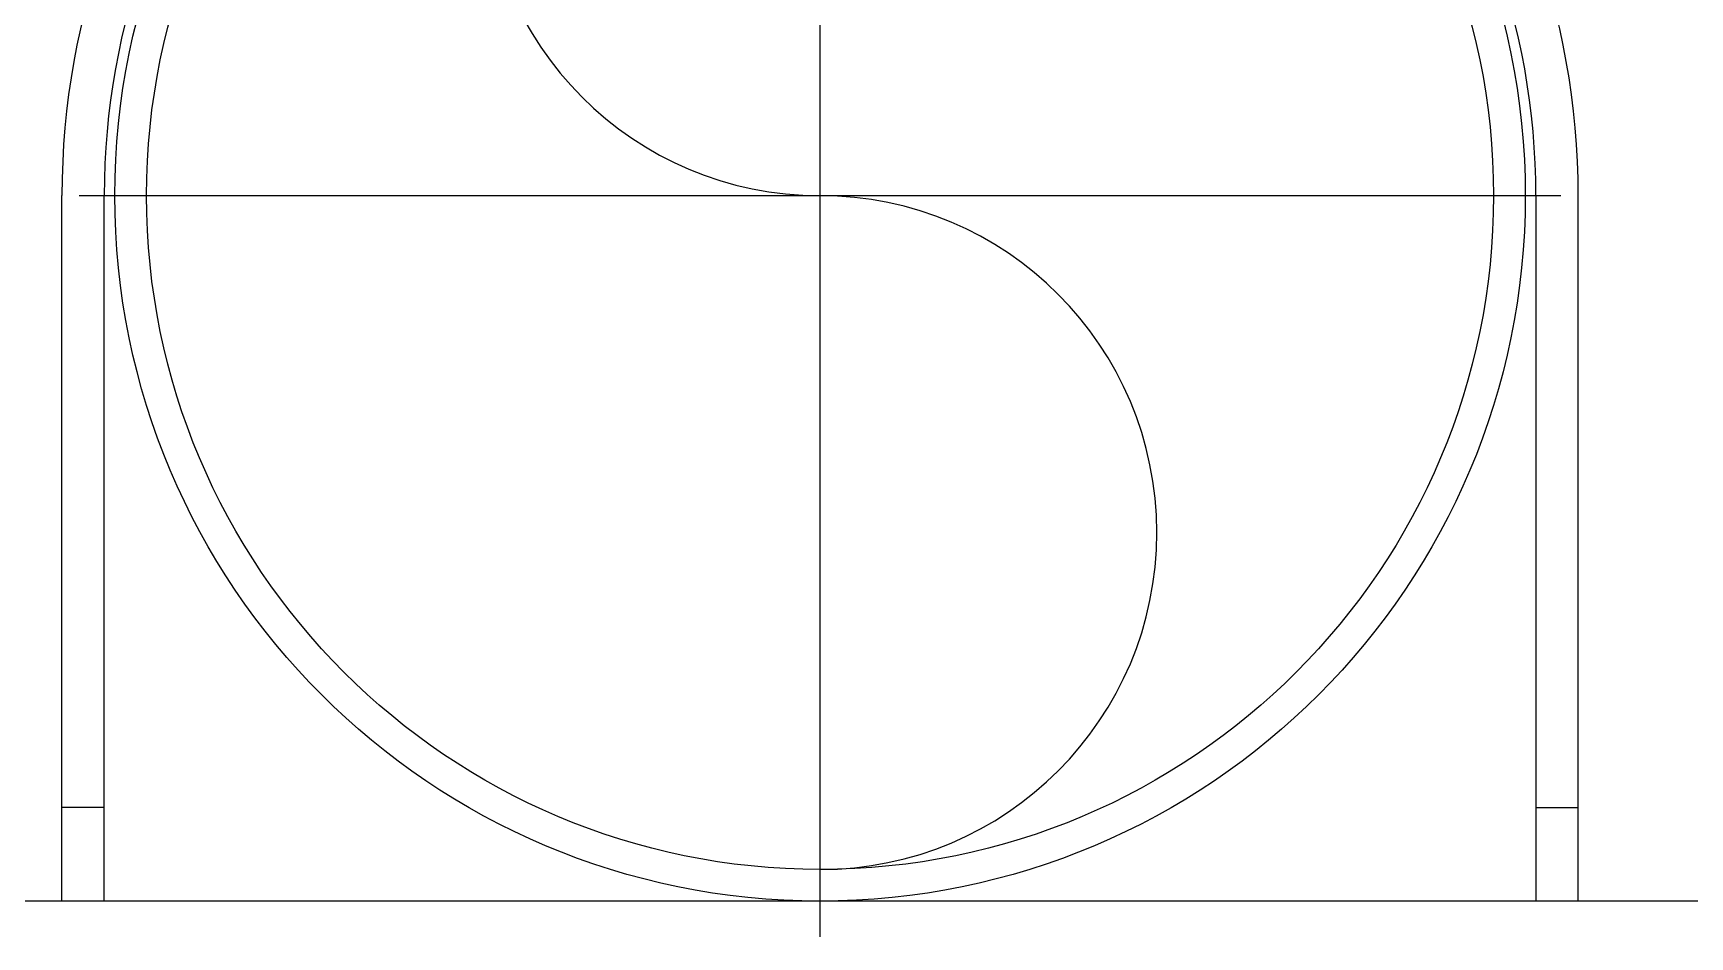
# Model space of a CAD drawing. Header units: inches. Extents: x -1293886 to -986005, y -15154 to 203628.
# Drawn here: x -1240957.3 to -1240599.8, y 86307 to 86501.9 of the extents above; entities that cross this region are included whole.
import ezdxf

# ---------------------------------------------------------------- set-up
doc = ezdxf.new("R2010")
doc.units = ezdxf.units.IN
doc.header["$LTSCALE"] = 100
doc.header["$MEASUREMENT"] = 0
doc.layers.add('W_DIM', color=4, linetype='Continuous')

# ---------------------------------------------------------------- blocks, each defined once
blk = doc.blocks.new('1111')
at = {"layer": 'W_DIM', "color": 7}
for p, q in [((-2280273.18, 1710807.68), (-2280273.18, 1711127.42)), ((-2280436.78, 1710815.37), (-2280436.78, 1710967.55)), ((-2280433.05, 1710967.55), (-2280113.31, 1710967.55)), ((-2280427.65, 1710815.37), (-2280427.65, 1710967.55)), ((-2280118.71, 1710967.55), (-2280118.71, 1710815.37)), ((-2280109.58, 1710815.37), (-2280109.58, 1710967.55)), ((-2280427.65, 1710835.61), (-2280436.78, 1710835.61)), ((-2280118.71, 1710835.61), (-2280109.58, 1710835.61)), ((-2278614.82, 1710815.37), (-2280926.34, 1710815.37))]:
    blk.add_line(p, q, dxfattribs=at)
for radius in [152.18, 145.33]:
    blk.add_circle((-2280273.18, 1710967.55), radius, dxfattribs=at)
for centre, radius, start, end in [((-2280273.18, 1710967.55), 163.6, 100.562, 180), ((-2280273.18, 1710967.55), 163.6, 0, 79.438), ((-2280273.18, 1710967.55), 154.47, 100.562, 180), ((-2280273.18, 1710967.55), 154.47, 0, 79.438), ((-2280273.18, 1711040.22), 72.67, 90, 270), ((-2280273.18, 1710894.88), 72.67, 270, 90)]:
    blk.add_arc(centre, radius, start, end, dxfattribs=at)

msp = doc.modelspace()

# ---------------------------------------------------------------- block references
at = {"layer": 'W_DIM'}
msp.add_blockref('1111', (1039485.65, -1624500.72), dxfattribs=at)

doc.saveas('drawing.dxf')
